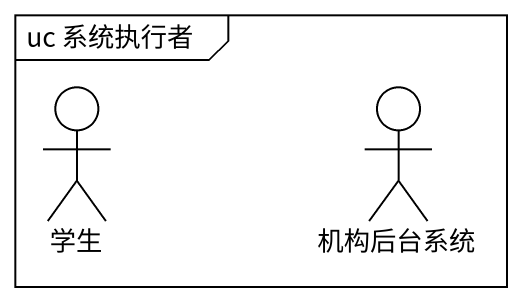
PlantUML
@startuml
mainframe uc 系统执行者
actor 学生
actor 机构后台系统
@enduml
